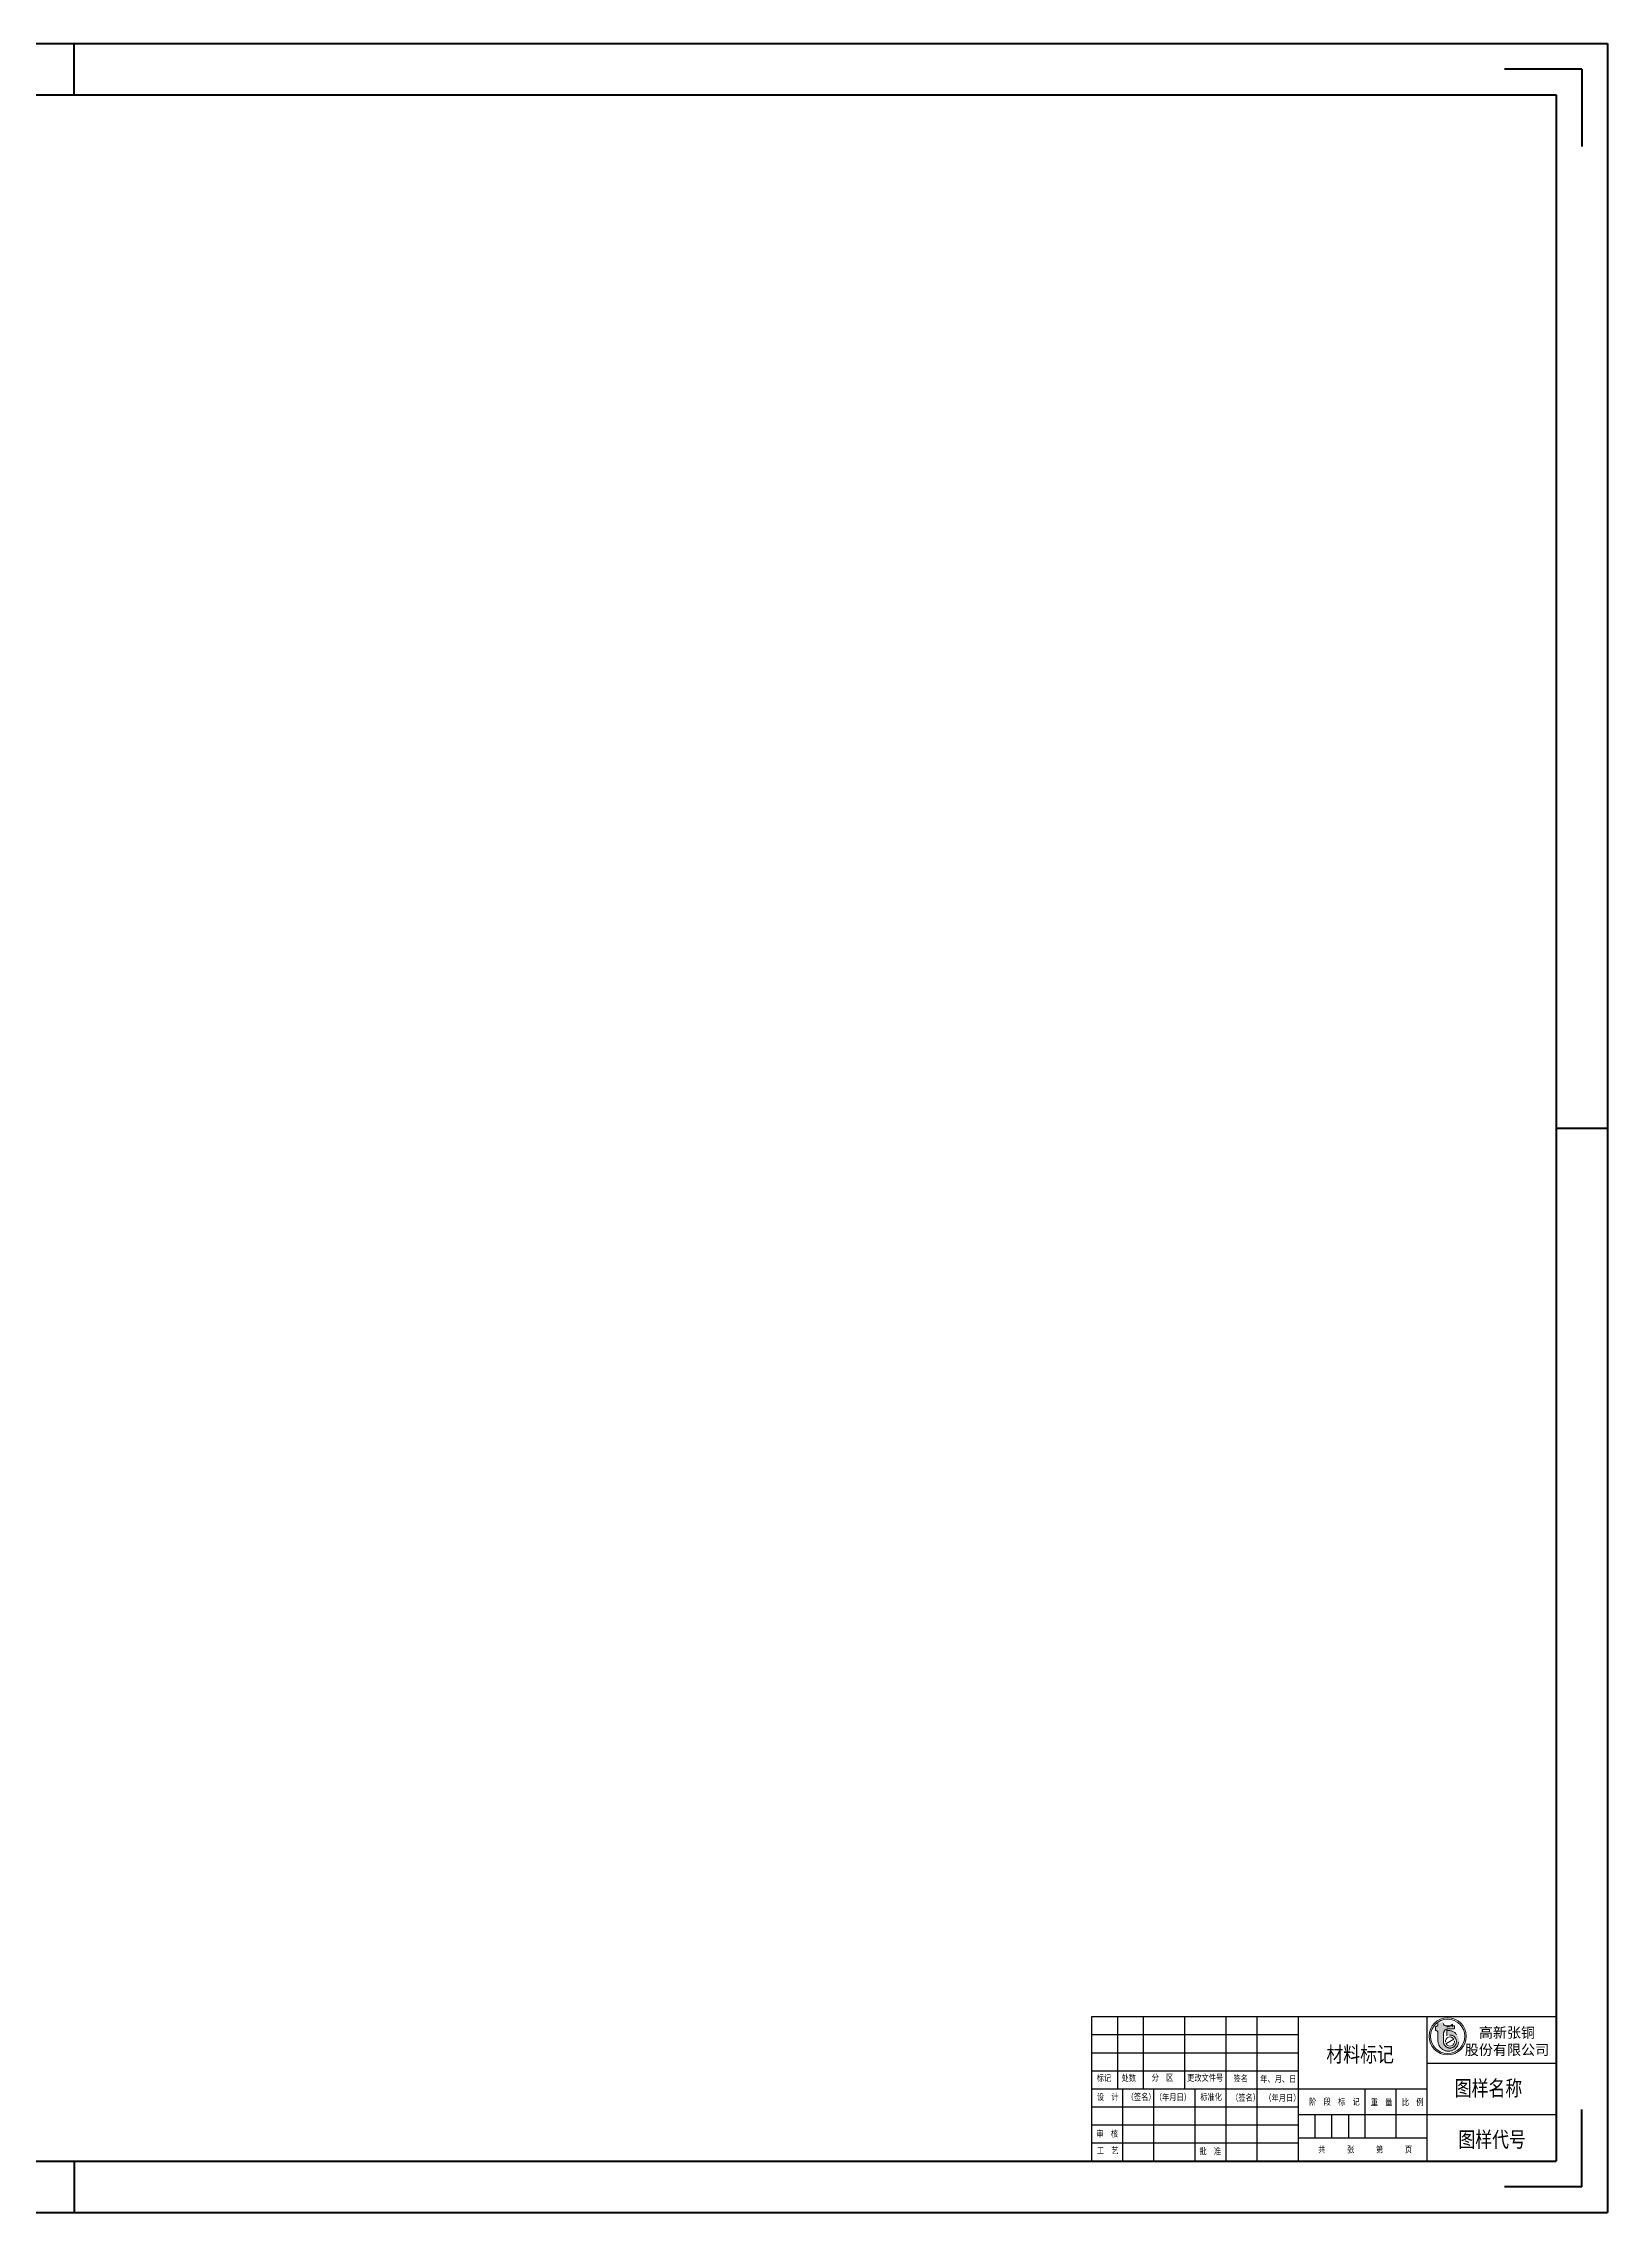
# Model space of a CAD drawing. Header units: millimetres. Extents: x 4452 to 7344, y -319 to 3013.
# Drawn here: x 5034 to 5641, y -238 to 603 of the extents above; entities that cross this region are included whole.
import ezdxf

# ---------------------------------------------------------------- set-up
doc = ezdxf.new("R2010")
doc.units = ezdxf.units.MM
doc.linetypes.add('ACAD_ISO02W100', pattern=[15, 12, -3])
for name, color, linetype, lineweight in [('总内框线', 7, 'Continuous', 50), ('标注层', 3, 'Continuous', 25), ('虚线层', 4, 'ACAD_ISO02W100', 25)]:
    doc.layers.add(name, color=color, linetype=linetype, lineweight=lineweight)
doc.styles.get("Standard").update_dxf_attribs({"font": 'txt', "bigfont": 'gbcbig.shx'})
doc.styles.add('陈杰（2）', font='gbenor.shx', dxfattribs={"width": 0.8, "bigfont": 'gbcbig.shx'})

msp = doc.modelspace()

# ---------------------------------------------------------------- hatches: boundary and pattern name
at = {"layer": '虚线层', "linetype": 'Continuous', "lineweight": 18}
msp.add_hatch(color=1, dxfattribs=at).paths.add_polyline_path([(5574.1, -167.39), (5574.3, -167.39), (5574.42, -167.4), (5574.55, -167.43), (5574.66, -167.48), (5574.77, -167.55), (5574.87, -167.63), (5574.95, -167.72), (5575.02, -167.83), (5575.06, -167.95), (5575.09, -168.07), (5575.1, -168.2), (5575.1, -171.63), (5575.2, -172.27), (5575.39, -172.88), (5575.68, -173.46), (5576.06, -173.98), (5576.52, -174.44), (5577.04, -174.81), (5577.62, -175.1), (5578.23, -175.29), (5578.87, -175.38), (5579.52, -175.37), (5580.15, -175.26), (5580.76, -175.04), (5581.32, -174.74), (5581.83, -174.34), (5582.27, -173.87), (5582.63, -173.33), (5582.9, -172.75), (5583.07, -172.13), (5583.14, -171.49), (5583.11, -170.84), (5582.98, -170.21), (5582.74, -169.61), (5582.42, -169.06), (5582.01, -168.56), (5581.52, -168.13), (5580.98, -167.79), (5580.38, -167.54), (5579.76, -167.39), (5579.11, -167.34), (5578.47, -167.39), (5578.47, -169.45), (5578.84, -169.28), (5579.24, -169.16), (5579.65, -169.12), (5580.06, -169.14), (5580.46, -169.22), (5580.84, -169.37), (5581.19, -169.59), (5581.51, -169.85), (5581.77, -170.17), (5581.99, -170.52), (5582.14, -170.9), (5582.22, -171.3), (5582.24, -171.71), (5582.2, -172.12), (5582.08, -172.52), (5581.91, -172.89), (5581.67, -173.23), (5581.39, -173.52), (5581.06, -173.77), (5580.69, -173.96), (5580.3, -174.08), (5579.89, -174.14), (5579.48, -174.14), (5579.08, -174.06), (5578.69, -173.92), (5578.33, -173.72), (5578.01, -173.47), (5577.73, -173.16), (5577.51, -172.82), (5577.35, -172.44), (5577.25, -172.04), (5577.21, -171.63), (5577.21, -168.7), (5577.25, -168.31), (5577.37, -167.93), (5577.55, -167.58), (5577.8, -167.28), (5578.11, -167.03), (5578.45, -166.84), (5578.83, -166.73), (5579.22, -166.69), (5581.52, -166.69), (5581.52, -165.48), (5578.02, -165.48), (5577.89, -165.47), (5577.77, -165.44), (5577.65, -165.39), (5577.54, -165.33), (5577.45, -165.24), (5577.37, -165.15), (5577.3, -165.04), (5577.25, -164.92), (5577.22, -164.8), (5577.21, -164.67), (5577.21, -163.67), (5576.1, -164.41), (5575.1, -164.67), (5575.1, -164.98), (5575.09, -165.1), (5575.06, -165.23), (5575.02, -165.34), (5574.95, -165.45), (5574.87, -165.55), (5574.77, -165.63), (5574.66, -165.69), (5574.55, -165.74), (5574.42, -165.77), (5574.3, -165.78), (5574.1, -165.78)])

# ---------------------------------------------------------------- linework, layer by layer
for p, q in [((5440.85, -161.96), (5620.85, -161.96)), ((5440.85, -217.96), (5440.85, -161.96)), ((5450.85, -161.96), (5450.85, -189.96)), ((5460.85, -161.96), (5460.85, -189.96)), ((5476.85, -161.96), (5476.85, -189.96)), ((5492.85, -161.96), (5492.85, -189.96)), ((5504.85, -161.96), (5504.85, -217.96)), ((5520.85, -161.96), (5520.85, -217.96)), ((5570.85, -217.96), (5570.85, -161.96)), ((5620.85, -161.96), (5620.85, -217.96)), ((5440.85, -168.96), (5520.85, -168.96)), ((5440.85, -175.96), (5520.85, -175.96)), ((5440.85, -182.96), (5520.85, -182.96)), ((5570.85, -179.96), (5620.85, -179.96)), ((5440.85, -189.96), (5570.85, -189.96)), ((5452.85, -189.96), (5452.85, -217.96)), ((5464.85, -189.96), (5464.85, -217.96)), ((5480.85, -189.96), (5480.85, -217.96)), ((5492.85, -189.96), (5492.85, -217.96)), ((5546.85, -208.96), (5546.85, -189.96)), ((5558.85, -208.96), (5558.85, -189.96)), ((5440.85, -196.96), (5520.85, -196.96)), ((5520.85, -199.96), (5570.85, -199.96)), ((5527.35, -199.96), (5527.35, -208.96)), ((5533.85, -199.96), (5533.85, -208.96)), ((5540.35, -199.96), (5540.35, -208.96)), ((5570.85, -199.96), (5620.85, -199.96)), ((5440.85, -203.96), (5520.85, -203.96)), ((5520.85, -208.96), (5570.85, -208.96)), ((5440.85, -210.96), (5520.85, -210.96)), ((5620.85, -217.96), (5440.85, -217.96))]:
    msp.add_line(p, q)
at = {"layer": '总内框线'}
for p, q in [((4451.85, 603.04), (5640.85, 603.04)), ((5046.35, 583.04), (5046.35, 603.04)), ((5640.85, 603.04), (5640.85, -237.96)), ((5630.85, 593.04), (5600.85, 593.04)), ((5630.85, 593.04), (5630.85, 563.04)), ((4476.85, 583.04), (5620.85, 583.04)), ((5620.85, 583.04), (5620.85, -217.96)), ((5620.85, 182.54), (5640.85, 182.54)), ((5630.85, -227.96), (5630.85, -197.96)), ((4476.85, -217.96), (5620.85, -217.96)), ((5046.35, -217.96), (5046.35, -237.96)), ((5630.85, -227.96), (5600.85, -227.96)), ((4451.85, -237.96), (5640.85, -237.96))]:
    msp.add_line(p, q, dxfattribs=at)
at = {"layer": '虚线层', "color": 1, "lineweight": 18}
for p, q in [((5574.1, -165.78), (5574.1, -167.39)), ((5574.3, -165.78), (5574.1, -165.78)), ((5574.3, -167.39), (5574.1, -167.39)), ((5575.1, -164.98), (5575.1, -164.67)), ((5575.1, -171.63), (5575.1, -168.2)), ((5581.52, -165.48), (5578.02, -165.48)), ((5578.47, -167.39), (5578.47, -169.45)), ((5581.52, -166.69), (5579.22, -166.69)), ((5580.66, -165.96), (5580.66, -164.95)), ((5581.52, -166.69), (5581.52, -165.48)), ((5577.21, -171.63), (5577.21, -168.7))]:
    msp.add_line(p, q, dxfattribs=at)
at = {"layer": '虚线层', "color": 1, "linetype": 'Continuous', "lineweight": 18}
msp.add_line((5578.2, -172.51), (5581.25, -170.75), dxfattribs=at)
for radius in [7.2, 6.64]:
    msp.add_circle((5578.84, -169.58), radius, dxfattribs=at)
at = {"layer": '虚线层', "color": 1, "lineweight": 18}
for centre, radius, start, end in [((5574.3, -164.98), 0.805, 270, 0), ((5574.3, -168.2), 0.805, 0, 90), ((5579.12, -171.37), 4.03, 183.78381, 99.29956), ((5578.02, -164.67), 0.805, 180, 270), ((5579.22, -168.7), 2.01, 90, 180), ((5579.73, -171.63), 2.52, 180, 120)]:
    msp.add_arc(centre, radius, start, end, dxfattribs=at)
at = {"layer": '虚线层', "color": 1, "linetype": 'Continuous', "lineweight": 18}
for start, end in [(30, 187.49188), (210, 7.49188)]:
    msp.add_arc((5579.73, -171.63), 1.76, start, end, dxfattribs=at)
at = {"layer": '虚线层', "color": 1, "lineweight": 18}
msp.add_spline([(5580.66, -164.95), (5579.55, -165.7), (5578.55, -165.96)], degree=3, dxfattribs=at)

# ---------------------------------------------------------------- texts
at = {"width": 93.0193, "attachment_point": 1, "style": '陈杰（2）'}
for s, insert, char_height in [('{\\fSimSun|b0|i0|c134|p2;材料标记}', (5531.82, -173.6), 6), ('{\\fSimSun|b0|i0|c134|p2;标记}', (5442.81, -184.52), 2.5), ('{\\fSimSun|b0|i0|c134|p2;处数}', (5452.43, -184.5), 2.5), ('{\\fSimSun|b0|i0|c134|p2;分\u3000区}', (5464.09, -184.38), 2.5), ('{\\fSimSun|b0|i0|c134|p2;更改文件号}', (5477.83, -184.43), 2.5), ('{\\fSimSun|b0|i0|c134|p2;签名}', (5495.81, -184.69), 2.5), ('{\\fSimSun|b0|i0|c134|p2;年、月、日}', (5506.2, -184.88), 2.5), ('{\\fSimSun|b0|i0|c134|p2;设\u3000计}', (5442.87, -191.86), 2.5), ('{\\fSimSun|b0|i0|c134|p2;（签名）}', (5454.41, -191.86), 2.5), ('{\\fSimSun|b0|i0|c134|p2;\u3000（年月日）}', (5462.53, -191.97), 2.5), ('{\\fSimSun|b0|i0|c134|p2;标准化}', (5482.94, -191.87), 2.5), ('{\\fSimSun|b0|i0|c134|p2;（签名）}', (5494.91, -192.12), 2.5), ('{\\fSimSun|b0|i0|c134|p2;（年月日）}', (5507.78, -192.22), 2.5), ('{\\fSimSun|b0|i0|c134|p2;阶\u3000段\u3000标\u3000记}', (5525.16, -193.7), 2.5), ('{\\fSimSun|b0|i0|c134|p2;图样名称}', (5581.58, -186.72), 6), ('{\\fSimSun|b0|i0|c134|p2;重\u3000量}', (5549.04, -193.93), 2.5), ('{\\fSimSun|b0|i0|c134|p2;比\u3000例}', (5561.09, -193.86), 2.5), ('{\\fSimSun|b0|i0|c134|p2;审\u3000核}', (5442.66, -206.13), 2.5), ('{\\fSimSun|b0|i0|c134|p2;图样代号}', (5582.99, -206.6), 6), ('{\\fSimSun|b0|i0|c134|p2;工\u3000艺}', (5442.87, -212.61), 2.5), ('{\\fSimSun|b0|i0|c134|p2;批\u3000准}', (5482.64, -212.93), 2.5), ('{\\fSimSun|b0|i0|c134|p2;共\u3000\u3000\u3000张\u3000\u3000\u3000第\u3000\u3000\u3000页}', (5528.65, -212.23), 2.5)]:
    msp.add_mtext(s, dxfattribs=dict(at, insert=insert, char_height=char_height))
at = {"layer": '标注层', "insert": (5601.84, -171.73), "char_height": 4, "attachment_point": 5, "rotation": 0.03095}
msp.add_mtext('{\\fKaiTi_GB2312|b0|i0|c134|p49;高新张铜\\P股份有限公司}', dxfattribs=at)

doc.saveas('drawing.dxf')
